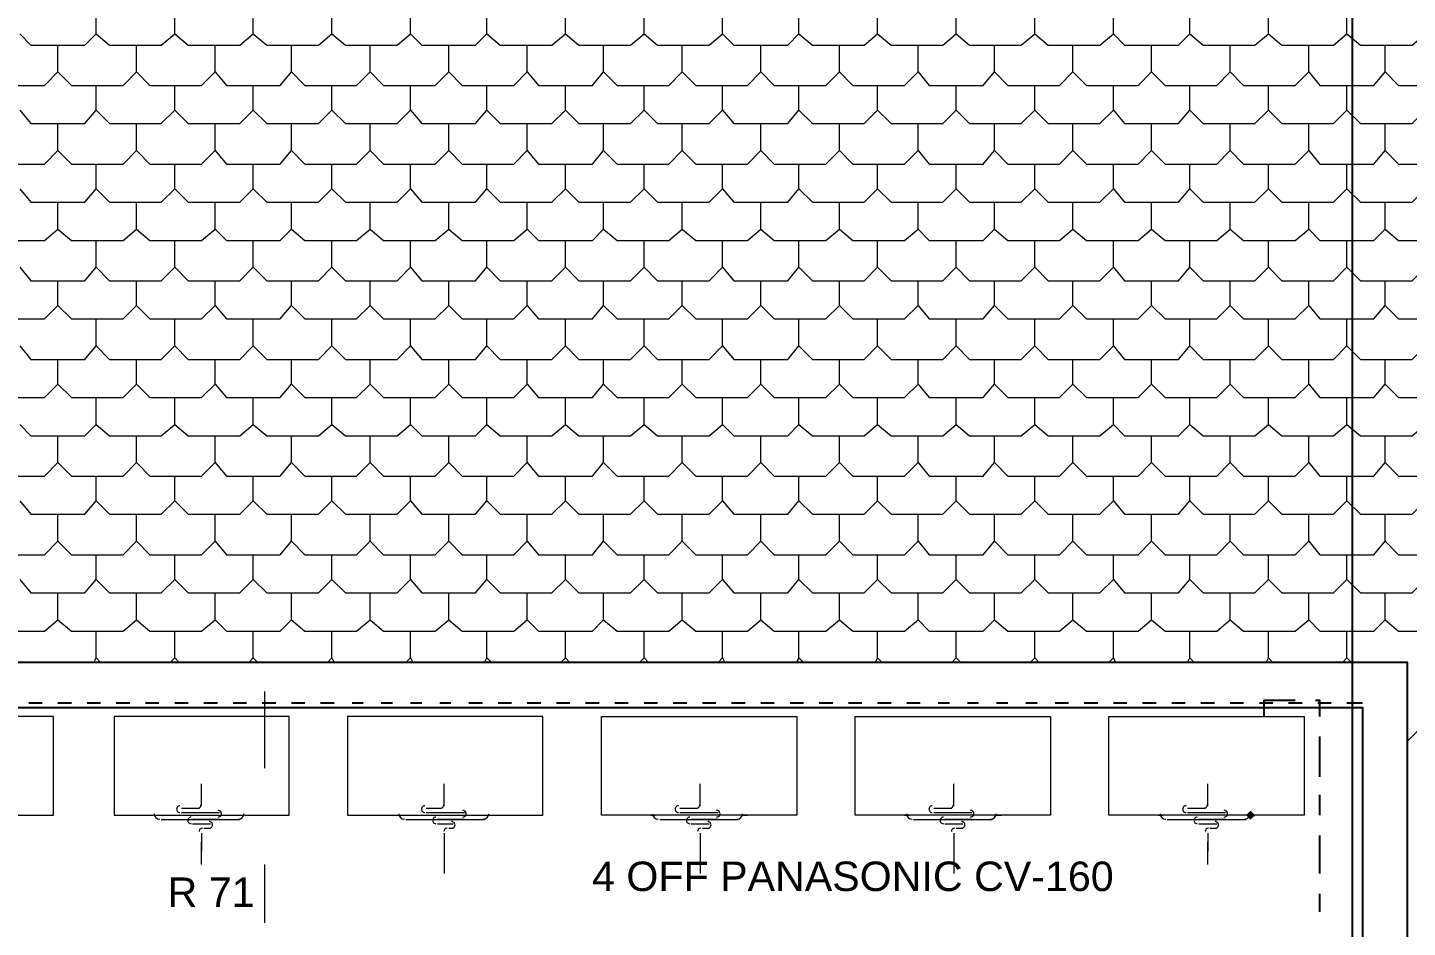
# Model space of a CAD drawing. Header units: millimetres. Extents: x -59 to 47, y 152 to 919.
# Drawn here: x -0.12 to 7.76, y 607.71 to 612.85 of the extents above; entities that cross this region are included whole.
import ezdxf

# ---------------------------------------------------------------- set-up
doc = ezdxf.new("R2010")
doc.units = ezdxf.units.MM
for name, color, linetype in [('PDF_014408$_ps_$PIPING$REFRIGERANT$PIPING_Pen_No__4', 7, 'Continuous'), ('PDF_014408$_ps_THIN_Pen_No__4', 7, 'Continuous'), ('PDF_014408$BL-ROOF', 7, 'Continuous'), ('PDF_014408$EQ', 7, 'Continuous'), ('PDF_014408$LINES_Pen_No__4', 7, 'Continuous'), ('PDF_014408$WA-EXT', 7, 'Continuous'), ('PDF_Text', 7, 'Continuous')]:
    doc.layers.add(name, color=color, linetype=linetype)
doc.styles.add('PDF ArialMT', font='arial.ttf')

msp = doc.modelspace()

# ---------------------------------------------------------------- hatches: boundary and pattern name
at = {"layer": 'PDF_014408$_ps_THIN_Pen_No__4', "transparency": 33554559}
msp.add_hatch(color=256, dxfattribs=at).paths.add_polyline_path([(6.8644, 608.3796), (6.8516, 608.3668), (6.8387, 608.354), (6.8516, 608.3412), (6.8644, 608.3283), (6.8772, 608.3412), (6.89, 608.354), (6.8772, 608.3668)])

# ---------------------------------------------------------------- linework, layer by layer
msp.add_line((7.4469, 490.7135), (7.4469, 822.7256))
at = {"layer": 'PDF_014408$_ps_$PIPING$REFRIGERANT$PIPING_Pen_No__4', "lineweight": 25}
for points in [[(7.1208, 609.0079), (6.9413, 609.0079), (6.9413, 608.9182)], [(7.2619, 608.9182), (7.2619, 609.0079), (7.2362, 609.0079)], [(7.2619, 608.572), (7.2619, 608.8028)], [(7.2619, 608.354), (7.2619, 608.4694)], [(7.2619, 608.0206), (7.2619, 608.2386)], [(7.2619, 607.8026), (7.2619, 607.9052)]]:
    msp.add_lwpolyline(points, dxfattribs=at)
at = {"layer": 'PDF_014408$_ps_THIN_Pen_No__4', "lineweight": 25}
msp.add_lwpolyline([(6.8644, 608.354), (6.89, 608.354)], dxfattribs=at)
at = {"layer": 'PDF_014408$BL-ROOF', "lineweight": 9}
msp.add_lwpolyline([(-49.6944, 617.6501), (-40.2316, 608.1873), (-32.5383, 608.1873), (-32.5383, 615.7909), (-9.4968, 615.7909), (-9.4968, 609.2259), (7.7619, 609.2259), (7.7619, 608.7771), (16.6349, 617.6501)], close=True, dxfattribs=at)
for points in [[(-0.1622, 612.8161), (-0.0981, 612.752), (0.2097, 612.752), (0.2738, 612.8161), (0.2738, 612.97)], [(0.2738, 612.8161), (0.3507, 612.752), (0.6456, 612.752), (0.7225, 612.8161), (0.7225, 612.97)], [(0.7225, 612.8161), (0.7995, 612.752), (1.0944, 612.752), (1.1713, 612.8161), (1.1713, 612.97)], [(1.1713, 612.8161), (1.2483, 612.752), (1.5432, 612.752), (1.6201, 612.8161), (1.6201, 612.97)], [(1.6201, 612.8161), (1.697, 612.752), (1.9919, 612.752), (2.0689, 612.8161), (2.0689, 612.97)], [(2.0689, 612.8161), (2.133, 612.752), (2.4407, 612.752), (2.5048, 612.8161), (2.5048, 612.97)], [(2.5048, 612.8161), (2.5818, 612.752), (2.8767, 612.752), (2.9536, 612.8161), (2.9536, 612.97)], [(2.9536, 612.8161), (3.0305, 612.752), (3.3255, 612.752), (3.4024, 612.8161), (3.4024, 612.97)], [(3.4024, 612.8161), (3.4793, 612.752), (3.7742, 612.752), (3.8512, 612.8161), (3.8512, 612.97)], [(3.8512, 612.8161), (3.9153, 612.752), (4.223, 612.752), (4.2871, 612.8161), (4.2871, 612.97)], [(4.2871, 612.8161), (4.3641, 612.752), (4.659, 612.752), (4.7359, 612.8161), (4.7359, 612.97)], [(4.7359, 612.8161), (4.8128, 612.752), (5.1077, 612.752), (5.1847, 612.8161), (5.1847, 612.97)], [(5.1847, 612.8161), (5.2616, 612.752), (5.5565, 612.752), (5.6335, 612.8161), (5.6335, 612.97)], [(5.6335, 612.8161), (5.7104, 612.752), (6.0053, 612.752), (6.0822, 612.8161), (6.0822, 612.97)], [(6.0822, 612.8161), (6.1463, 612.752), (6.4541, 612.752), (6.5182, 612.8161), (6.5182, 612.97)], [(6.5182, 612.8161), (6.5951, 612.752), (6.89, 612.752), (6.967, 612.8161), (6.967, 612.97)], [(6.967, 612.8161), (7.0439, 612.752), (7.3388, 612.752), (7.4157, 612.8161), (7.4157, 612.97)], [(7.4157, 612.8161), (7.4927, 612.752), (7.7876, 612.752), (7.8645, 612.8161), (7.8645, 612.97)], [(-0.393, 612.5981), (-0.316, 612.5212), (-0.0211, 612.5212), (0.0558, 612.5981), (0.0558, 612.752)], [(0.0558, 612.5981), (0.1327, 612.5212), (0.4276, 612.5212), (0.5046, 612.5981), (0.5046, 612.752)], [(0.5046, 612.5981), (0.5815, 612.5212), (0.8764, 612.5212), (0.9533, 612.5981), (0.9533, 612.752)], [(0.9533, 612.5981), (1.0175, 612.5212), (1.3252, 612.5212), (1.3893, 612.5981), (1.3893, 612.752)], [(1.3893, 612.5981), (1.4662, 612.5212), (1.7611, 612.5212), (1.8381, 612.5981), (1.8381, 612.752)], [(1.8381, 612.5981), (1.915, 612.5212), (2.2099, 612.5212), (2.2869, 612.5981), (2.2869, 612.752)], [(2.2869, 612.5981), (2.3638, 612.5212), (2.6587, 612.5212), (2.7356, 612.5981), (2.7356, 612.752)], [(2.7356, 612.5981), (2.7997, 612.5212), (3.1075, 612.5212), (3.1716, 612.5981), (3.1716, 612.752)], [(3.1716, 612.5981), (3.2485, 612.5212), (3.5434, 612.5212), (3.6204, 612.5981), (3.6204, 612.752)], [(3.6204, 612.5981), (3.6973, 612.5212), (3.9922, 612.5212), (4.0691, 612.5981), (4.0691, 612.752)], [(4.0691, 612.5981), (4.1461, 612.5212), (4.441, 612.5212), (4.5179, 612.5981), (4.5179, 612.752)], [(4.5179, 612.5981), (4.5949, 612.5212), (4.8898, 612.5212), (4.9667, 612.5981), (4.9667, 612.752)], [(4.9667, 612.5981), (5.0308, 612.5212), (5.3385, 612.5212), (5.4027, 612.5981), (5.4027, 612.752)], [(5.4027, 612.5981), (5.4796, 612.5212), (5.7745, 612.5212), (5.8514, 612.5981), (5.8514, 612.752)], [(5.8514, 612.5981), (5.9284, 612.5212), (6.2233, 612.5212), (6.3002, 612.5981), (6.3002, 612.752)], [(6.3002, 612.5981), (6.3771, 612.5212), (6.6721, 612.5212), (6.749, 612.5981), (6.749, 612.752)], [(6.749, 612.5981), (6.8259, 612.5212), (7.1208, 612.5212), (7.1978, 612.5981), (7.1978, 612.752)], [(7.1978, 612.5981), (7.2619, 612.5212), (7.5696, 612.5212), (7.6337, 612.5981), (7.6337, 612.752)], [(7.6337, 612.5981), (7.7107, 612.5212), (8.0056, 612.5212), (8.0825, 612.5981), (8.0825, 612.752)], [(-0.1622, 612.3801), (-0.0981, 612.3032), (0.2097, 612.3032), (0.2738, 612.3801), (0.2738, 612.5212)], [(0.2738, 612.3801), (0.3507, 612.3032), (0.6456, 612.3032), (0.7225, 612.3801), (0.7225, 612.5212)], [(0.7225, 612.3801), (0.7995, 612.3032), (1.0944, 612.3032), (1.1713, 612.3801), (1.1713, 612.5212)], [(1.1713, 612.3801), (1.2483, 612.3032), (1.5432, 612.3032), (1.6201, 612.3801), (1.6201, 612.5212)], [(1.6201, 612.3801), (1.697, 612.3032), (1.9919, 612.3032), (2.0689, 612.3801), (2.0689, 612.5212)], [(2.0689, 612.3801), (2.133, 612.3032), (2.4407, 612.3032), (2.5048, 612.3801), (2.5048, 612.5212)], [(2.5048, 612.3801), (2.5818, 612.3032), (2.8767, 612.3032), (2.9536, 612.3801), (2.9536, 612.5212)], [(2.9536, 612.3801), (3.0305, 612.3032), (3.3255, 612.3032), (3.4024, 612.3801), (3.4024, 612.5212)], [(3.4024, 612.3801), (3.4793, 612.3032), (3.7742, 612.3032), (3.8512, 612.3801), (3.8512, 612.5212)], [(3.8512, 612.3801), (3.9153, 612.3032), (4.223, 612.3032), (4.2871, 612.3801), (4.2871, 612.5212)], [(4.2871, 612.3801), (4.3641, 612.3032), (4.659, 612.3032), (4.7359, 612.3801), (4.7359, 612.5212)], [(4.7359, 612.3801), (4.8128, 612.3032), (5.1077, 612.3032), (5.1847, 612.3801), (5.1847, 612.5212)], [(5.1847, 612.3801), (5.2616, 612.3032), (5.5565, 612.3032), (5.6335, 612.3801), (5.6335, 612.5212)], [(5.6335, 612.3801), (5.7104, 612.3032), (6.0053, 612.3032), (6.0822, 612.3801), (6.0822, 612.5212)], [(6.0822, 612.3801), (6.1463, 612.3032), (6.4541, 612.3032), (6.5182, 612.3801), (6.5182, 612.5212)], [(6.5182, 612.3801), (6.5951, 612.3032), (6.89, 612.3032), (6.967, 612.3801), (6.967, 612.5212)], [(6.967, 612.3801), (7.0439, 612.3032), (7.3388, 612.3032), (7.4157, 612.3801), (7.4157, 612.5212)], [(7.4157, 612.3801), (7.4927, 612.3032), (7.7876, 612.3032), (7.8645, 612.3801), (7.8645, 612.5212)], [(-0.393, 612.1494), (-0.316, 612.0724), (-0.0211, 612.0724), (0.0558, 612.1494), (0.0558, 612.3032)], [(0.0558, 612.1494), (0.1327, 612.0724), (0.4276, 612.0724), (0.5046, 612.1494), (0.5046, 612.3032)], [(0.5046, 612.1494), (0.5815, 612.0724), (0.8764, 612.0724), (0.9533, 612.1494), (0.9533, 612.3032)], [(0.9533, 612.1494), (1.0175, 612.0724), (1.3252, 612.0724), (1.3893, 612.1494), (1.3893, 612.3032)], [(1.3893, 612.1494), (1.4662, 612.0724), (1.7611, 612.0724), (1.8381, 612.1494), (1.8381, 612.3032)], [(1.8381, 612.1494), (1.915, 612.0724), (2.2099, 612.0724), (2.2869, 612.1494), (2.2869, 612.3032)], [(2.2869, 612.1494), (2.3638, 612.0724), (2.6587, 612.0724), (2.7356, 612.1494), (2.7356, 612.3032)], [(2.7356, 612.1494), (2.7997, 612.0724), (3.1075, 612.0724), (3.1716, 612.1494), (3.1716, 612.3032)], [(3.1716, 612.1494), (3.2485, 612.0724), (3.5434, 612.0724), (3.6204, 612.1494), (3.6204, 612.3032)], [(3.6204, 612.1494), (3.6973, 612.0724), (3.9922, 612.0724), (4.0691, 612.1494), (4.0691, 612.3032)], [(4.0691, 612.1494), (4.1461, 612.0724), (4.441, 612.0724), (4.5179, 612.1494), (4.5179, 612.3032)], [(4.5179, 612.1494), (4.5949, 612.0724), (4.8898, 612.0724), (4.9667, 612.1494), (4.9667, 612.3032)], [(4.9667, 612.1494), (5.0308, 612.0724), (5.3385, 612.0724), (5.4027, 612.1494), (5.4027, 612.3032)], [(5.4027, 612.1494), (5.4796, 612.0724), (5.7745, 612.0724), (5.8514, 612.1494), (5.8514, 612.3032)], [(5.8514, 612.1494), (5.9284, 612.0724), (6.2233, 612.0724), (6.3002, 612.1494), (6.3002, 612.3032)], [(6.3002, 612.1494), (6.3771, 612.0724), (6.6721, 612.0724), (6.749, 612.1494), (6.749, 612.3032)], [(6.749, 612.1494), (6.8259, 612.0724), (7.1208, 612.0724), (7.1978, 612.1494), (7.1978, 612.3032)], [(7.1978, 612.1494), (7.2619, 612.0724), (7.5696, 612.0724), (7.6337, 612.1494), (7.6337, 612.3032)], [(7.6337, 612.1494), (7.7107, 612.0724), (8.0056, 612.0724), (8.0825, 612.1494), (8.0825, 612.3032)], [(-0.1622, 611.9314), (-0.0981, 611.8544), (0.2097, 611.8544), (0.2738, 611.9314), (0.2738, 612.0724)], [(0.2738, 611.9314), (0.3507, 611.8544), (0.6456, 611.8544), (0.7225, 611.9314), (0.7225, 612.0724)], [(0.7225, 611.9314), (0.7995, 611.8544), (1.0944, 611.8544), (1.1713, 611.9314), (1.1713, 612.0724)], [(1.1713, 611.9314), (1.2483, 611.8544), (1.5432, 611.8544), (1.6201, 611.9314), (1.6201, 612.0724)], [(1.6201, 611.9314), (1.697, 611.8544), (1.9919, 611.8544), (2.0689, 611.9314), (2.0689, 612.0724)], [(2.0689, 611.9314), (2.133, 611.8544), (2.4407, 611.8544), (2.5048, 611.9314), (2.5048, 612.0724)], [(2.5048, 611.9314), (2.5818, 611.8544), (2.8767, 611.8544), (2.9536, 611.9314), (2.9536, 612.0724)], [(2.9536, 611.9314), (3.0305, 611.8544), (3.3255, 611.8544), (3.4024, 611.9314), (3.4024, 612.0724)], [(3.4024, 611.9314), (3.4793, 611.8544), (3.7742, 611.8544), (3.8512, 611.9314), (3.8512, 612.0724)], [(3.8512, 611.9314), (3.9153, 611.8544), (4.223, 611.8544), (4.2871, 611.9314), (4.2871, 612.0724)], [(4.2871, 611.9314), (4.3641, 611.8544), (4.659, 611.8544), (4.7359, 611.9314), (4.7359, 612.0724)], [(4.7359, 611.9314), (4.8128, 611.8544), (5.1077, 611.8544), (5.1847, 611.9314), (5.1847, 612.0724)], [(5.1847, 611.9314), (5.2616, 611.8544), (5.5565, 611.8544), (5.6335, 611.9314), (5.6335, 612.0724)], [(5.6335, 611.9314), (5.7104, 611.8544), (6.0053, 611.8544), (6.0822, 611.9314), (6.0822, 612.0724)], [(6.0822, 611.9314), (6.1463, 611.8544), (6.4541, 611.8544), (6.5182, 611.9314), (6.5182, 612.0724)], [(6.5182, 611.9314), (6.5951, 611.8544), (6.89, 611.8544), (6.967, 611.9314), (6.967, 612.0724)], [(6.967, 611.9314), (7.0439, 611.8544), (7.3388, 611.8544), (7.4157, 611.9314), (7.4157, 612.0724)], [(7.4157, 611.9314), (7.4927, 611.8544), (7.7876, 611.8544), (7.8645, 611.9314), (7.8645, 612.0724)], [(-0.393, 611.7006), (-0.316, 611.6365), (-0.0211, 611.6365), (0.0558, 611.7006), (0.0558, 611.8544)], [(0.0558, 611.7006), (0.1327, 611.6365), (0.4276, 611.6365), (0.5046, 611.7006), (0.5046, 611.8544)], [(0.5046, 611.7006), (0.5815, 611.6365), (0.8764, 611.6365), (0.9533, 611.7006), (0.9533, 611.8544)], [(0.9533, 611.7006), (1.0175, 611.6365), (1.3252, 611.6365), (1.3893, 611.7006), (1.3893, 611.8544)], [(1.3893, 611.7006), (1.4662, 611.6365), (1.7611, 611.6365), (1.8381, 611.7006), (1.8381, 611.8544)], [(1.8381, 611.7006), (1.915, 611.6365), (2.2099, 611.6365), (2.2869, 611.7006), (2.2869, 611.8544)], [(2.2869, 611.7006), (2.3638, 611.6365), (2.6587, 611.6365), (2.7356, 611.7006), (2.7356, 611.8544)], [(2.7356, 611.7006), (2.7997, 611.6365), (3.1075, 611.6365), (3.1716, 611.7006), (3.1716, 611.8544)], [(3.1716, 611.7006), (3.2485, 611.6365), (3.5434, 611.6365), (3.6204, 611.7006), (3.6204, 611.8544)], [(3.6204, 611.7006), (3.6973, 611.6365), (3.9922, 611.6365), (4.0691, 611.7006), (4.0691, 611.8544)], [(4.0691, 611.7006), (4.1461, 611.6365), (4.441, 611.6365), (4.5179, 611.7006), (4.5179, 611.8544)], [(4.5179, 611.7006), (4.5949, 611.6365), (4.8898, 611.6365), (4.9667, 611.7006), (4.9667, 611.8544)], [(4.9667, 611.7006), (5.0308, 611.6365), (5.3385, 611.6365), (5.4027, 611.7006), (5.4027, 611.8544)], [(5.4027, 611.7006), (5.4796, 611.6365), (5.7745, 611.6365), (5.8514, 611.7006), (5.8514, 611.8544)], [(5.8514, 611.7006), (5.9284, 611.6365), (6.2233, 611.6365), (6.3002, 611.7006), (6.3002, 611.8544)], [(6.3002, 611.7006), (6.3771, 611.6365), (6.6721, 611.6365), (6.749, 611.7006), (6.749, 611.8544)], [(6.749, 611.7006), (6.8259, 611.6365), (7.1208, 611.6365), (7.1978, 611.7006), (7.1978, 611.8544)], [(7.1978, 611.7006), (7.2619, 611.6365), (7.5696, 611.6365), (7.6337, 611.7006), (7.6337, 611.8544)], [(7.6337, 611.7006), (7.7107, 611.6365), (8.0056, 611.6365), (8.0825, 611.7006), (8.0825, 611.8544)], [(-0.1622, 611.4826), (-0.0981, 611.4057), (0.2097, 611.4057), (0.2738, 611.4826), (0.2738, 611.6365)], [(0.2738, 611.4826), (0.3507, 611.4057), (0.6456, 611.4057), (0.7225, 611.4826), (0.7225, 611.6365)], [(0.7225, 611.4826), (0.7995, 611.4057), (1.0944, 611.4057), (1.1713, 611.4826), (1.1713, 611.6365)], [(1.1713, 611.4826), (1.2483, 611.4057), (1.5432, 611.4057), (1.6201, 611.4826), (1.6201, 611.6365)], [(1.6201, 611.4826), (1.697, 611.4057), (1.9919, 611.4057), (2.0689, 611.4826), (2.0689, 611.6365)], [(2.0689, 611.4826), (2.133, 611.4057), (2.4407, 611.4057), (2.5048, 611.4826), (2.5048, 611.6365)], [(2.5048, 611.4826), (2.5818, 611.4057), (2.8767, 611.4057), (2.9536, 611.4826), (2.9536, 611.6365)], [(2.9536, 611.4826), (3.0305, 611.4057), (3.3255, 611.4057), (3.4024, 611.4826), (3.4024, 611.6365)], [(3.4024, 611.4826), (3.4793, 611.4057), (3.7742, 611.4057), (3.8512, 611.4826), (3.8512, 611.6365)], [(3.8512, 611.4826), (3.9153, 611.4057), (4.223, 611.4057), (4.2871, 611.4826), (4.2871, 611.6365)], [(4.2871, 611.4826), (4.3641, 611.4057), (4.659, 611.4057), (4.7359, 611.4826), (4.7359, 611.6365)], [(4.7359, 611.4826), (4.8128, 611.4057), (5.1077, 611.4057), (5.1847, 611.4826), (5.1847, 611.6365)], [(5.1847, 611.4826), (5.2616, 611.4057), (5.5565, 611.4057), (5.6335, 611.4826), (5.6335, 611.6365)], [(5.6335, 611.4826), (5.7104, 611.4057), (6.0053, 611.4057), (6.0822, 611.4826), (6.0822, 611.6365)], [(6.0822, 611.4826), (6.1463, 611.4057), (6.4541, 611.4057), (6.5182, 611.4826), (6.5182, 611.6365)], [(6.5182, 611.4826), (6.5951, 611.4057), (6.89, 611.4057), (6.967, 611.4826), (6.967, 611.6365)], [(6.967, 611.4826), (7.0439, 611.4057), (7.3388, 611.4057), (7.4157, 611.4826), (7.4157, 611.6365)], [(7.4157, 611.4826), (7.4927, 611.4057), (7.7876, 611.4057), (7.8645, 611.4826), (7.8645, 611.6365)], [(-0.393, 611.2646), (-0.316, 611.1877), (-0.0211, 611.1877), (0.0558, 611.2646), (0.0558, 611.4057)], [(0.0558, 611.2646), (0.1327, 611.1877), (0.4276, 611.1877), (0.5046, 611.2646), (0.5046, 611.4057)], [(0.5046, 611.2646), (0.5815, 611.1877), (0.8764, 611.1877), (0.9533, 611.2646), (0.9533, 611.4057)], [(0.9533, 611.2646), (1.0175, 611.1877), (1.3252, 611.1877), (1.3893, 611.2646), (1.3893, 611.4057)], [(1.3893, 611.2646), (1.4662, 611.1877), (1.7611, 611.1877), (1.8381, 611.2646), (1.8381, 611.4057)], [(1.8381, 611.2646), (1.915, 611.1877), (2.2099, 611.1877), (2.2869, 611.2646), (2.2869, 611.4057)], [(2.2869, 611.2646), (2.3638, 611.1877), (2.6587, 611.1877), (2.7356, 611.2646), (2.7356, 611.4057)], [(2.7356, 611.2646), (2.7997, 611.1877), (3.1075, 611.1877), (3.1716, 611.2646), (3.1716, 611.4057)], [(3.1716, 611.2646), (3.2485, 611.1877), (3.5434, 611.1877), (3.6204, 611.2646), (3.6204, 611.4057)], [(3.6204, 611.2646), (3.6973, 611.1877), (3.9922, 611.1877), (4.0691, 611.2646), (4.0691, 611.4057)], [(4.0691, 611.2646), (4.1461, 611.1877), (4.441, 611.1877), (4.5179, 611.2646), (4.5179, 611.4057)], [(4.5179, 611.2646), (4.5949, 611.1877), (4.8898, 611.1877), (4.9667, 611.2646), (4.9667, 611.4057)], [(4.9667, 611.2646), (5.0308, 611.1877), (5.3385, 611.1877), (5.4027, 611.2646), (5.4027, 611.4057)], [(5.4027, 611.2646), (5.4796, 611.1877), (5.7745, 611.1877), (5.8514, 611.2646), (5.8514, 611.4057)], [(5.8514, 611.2646), (5.9284, 611.1877), (6.2233, 611.1877), (6.3002, 611.2646), (6.3002, 611.4057)], [(6.3002, 611.2646), (6.3771, 611.1877), (6.6721, 611.1877), (6.749, 611.2646), (6.749, 611.4057)], [(6.749, 611.2646), (6.8259, 611.1877), (7.1208, 611.1877), (7.1978, 611.2646), (7.1978, 611.4057)], [(7.1978, 611.2646), (7.2619, 611.1877), (7.5696, 611.1877), (7.6337, 611.2646), (7.6337, 611.4057)], [(7.6337, 611.2646), (7.7107, 611.1877), (8.0056, 611.1877), (8.0825, 611.2646), (8.0825, 611.4057)], [(-0.1622, 611.0338), (-0.0981, 610.9569), (0.2097, 610.9569), (0.2738, 611.0338), (0.2738, 611.1877)], [(0.2738, 611.0338), (0.3507, 610.9569), (0.6456, 610.9569), (0.7225, 611.0338), (0.7225, 611.1877)], [(0.7225, 611.0338), (0.7995, 610.9569), (1.0944, 610.9569), (1.1713, 611.0338), (1.1713, 611.1877)], [(1.1713, 611.0338), (1.2483, 610.9569), (1.5432, 610.9569), (1.6201, 611.0338), (1.6201, 611.1877)], [(1.6201, 611.0338), (1.697, 610.9569), (1.9919, 610.9569), (2.0689, 611.0338), (2.0689, 611.1877)], [(2.0689, 611.0338), (2.133, 610.9569), (2.4407, 610.9569), (2.5048, 611.0338), (2.5048, 611.1877)], [(2.5048, 611.0338), (2.5818, 610.9569), (2.8767, 610.9569), (2.9536, 611.0338), (2.9536, 611.1877)], [(2.9536, 611.0338), (3.0305, 610.9569), (3.3255, 610.9569), (3.4024, 611.0338), (3.4024, 611.1877)], [(3.4024, 611.0338), (3.4793, 610.9569), (3.7742, 610.9569), (3.8512, 611.0338), (3.8512, 611.1877)], [(3.8512, 611.0338), (3.9153, 610.9569), (4.223, 610.9569), (4.2871, 611.0338), (4.2871, 611.1877)], [(4.2871, 611.0338), (4.3641, 610.9569), (4.659, 610.9569), (4.7359, 611.0338), (4.7359, 611.1877)], [(4.7359, 611.0338), (4.8128, 610.9569), (5.1077, 610.9569), (5.1847, 611.0338), (5.1847, 611.1877)], [(5.1847, 611.0338), (5.2616, 610.9569), (5.5565, 610.9569), (5.6335, 611.0338), (5.6335, 611.1877)], [(5.6335, 611.0338), (5.7104, 610.9569), (6.0053, 610.9569), (6.0822, 611.0338), (6.0822, 611.1877)], [(6.0822, 611.0338), (6.1463, 610.9569), (6.4541, 610.9569), (6.5182, 611.0338), (6.5182, 611.1877)], [(6.5182, 611.0338), (6.5951, 610.9569), (6.89, 610.9569), (6.967, 611.0338), (6.967, 611.1877)], [(6.967, 611.0338), (7.0439, 610.9569), (7.3388, 610.9569), (7.4157, 611.0338), (7.4157, 611.1877)], [(7.4157, 611.0338), (7.4927, 610.9569), (7.7876, 610.9569), (7.8645, 611.0338), (7.8645, 611.1877)], [(-0.393, 610.8158), (-0.316, 610.7389), (-0.0211, 610.7389), (0.0558, 610.8158), (0.0558, 610.9569)], [(0.0558, 610.8158), (0.1327, 610.7389), (0.4276, 610.7389), (0.5046, 610.8158), (0.5046, 610.9569)], [(0.5046, 610.8158), (0.5815, 610.7389), (0.8764, 610.7389), (0.9533, 610.8158), (0.9533, 610.9569)], [(0.9533, 610.8158), (1.0175, 610.7389), (1.3252, 610.7389), (1.3893, 610.8158), (1.3893, 610.9569)], [(1.3893, 610.8158), (1.4662, 610.7389), (1.7611, 610.7389), (1.8381, 610.8158), (1.8381, 610.9569)], [(1.8381, 610.8158), (1.915, 610.7389), (2.2099, 610.7389), (2.2869, 610.8158), (2.2869, 610.9569)], [(2.2869, 610.8158), (2.3638, 610.7389), (2.6587, 610.7389), (2.7356, 610.8158), (2.7356, 610.9569)], [(2.7356, 610.8158), (2.7997, 610.7389), (3.1075, 610.7389), (3.1716, 610.8158), (3.1716, 610.9569)], [(3.1716, 610.8158), (3.2485, 610.7389), (3.5434, 610.7389), (3.6204, 610.8158), (3.6204, 610.9569)], [(3.6204, 610.8158), (3.6973, 610.7389), (3.9922, 610.7389), (4.0691, 610.8158), (4.0691, 610.9569)], [(4.0691, 610.8158), (4.1461, 610.7389), (4.441, 610.7389), (4.5179, 610.8158), (4.5179, 610.9569)], [(4.5179, 610.8158), (4.5949, 610.7389), (4.8898, 610.7389), (4.9667, 610.8158), (4.9667, 610.9569)], [(4.9667, 610.8158), (5.0308, 610.7389), (5.3385, 610.7389), (5.4027, 610.8158), (5.4027, 610.9569)], [(5.4027, 610.8158), (5.4796, 610.7389), (5.7745, 610.7389), (5.8514, 610.8158), (5.8514, 610.9569)], [(5.8514, 610.8158), (5.9284, 610.7389), (6.2233, 610.7389), (6.3002, 610.8158), (6.3002, 610.9569)], [(6.3002, 610.8158), (6.3771, 610.7389), (6.6721, 610.7389), (6.749, 610.8158), (6.749, 610.9569)], [(6.749, 610.8158), (6.8259, 610.7389), (7.1208, 610.7389), (7.1978, 610.8158), (7.1978, 610.9569)], [(7.1978, 610.8158), (7.2619, 610.7389), (7.5696, 610.7389), (7.6337, 610.8158), (7.6337, 610.9569)], [(7.6337, 610.8158), (7.7107, 610.7389), (8.0056, 610.7389), (8.0825, 610.8158), (8.0825, 610.9569)], [(-0.1622, 610.585), (-0.0981, 610.5209), (0.2097, 610.5209), (0.2738, 610.585), (0.2738, 610.7389)], [(0.2738, 610.585), (0.3507, 610.5209), (0.6456, 610.5209), (0.7225, 610.585), (0.7225, 610.7389)], [(0.7225, 610.585), (0.7995, 610.5209), (1.0944, 610.5209), (1.1713, 610.585), (1.1713, 610.7389)], [(1.1713, 610.585), (1.2483, 610.5209), (1.5432, 610.5209), (1.6201, 610.585), (1.6201, 610.7389)], [(1.6201, 610.585), (1.697, 610.5209), (1.9919, 610.5209), (2.0689, 610.585), (2.0689, 610.7389)], [(2.0689, 610.585), (2.133, 610.5209), (2.4407, 610.5209), (2.5048, 610.585), (2.5048, 610.7389)], [(2.5048, 610.585), (2.5818, 610.5209), (2.8767, 610.5209), (2.9536, 610.585), (2.9536, 610.7389)], [(2.9536, 610.585), (3.0305, 610.5209), (3.3255, 610.5209), (3.4024, 610.585), (3.4024, 610.7389)], [(3.4024, 610.585), (3.4793, 610.5209), (3.7742, 610.5209), (3.8512, 610.585), (3.8512, 610.7389)], [(3.8512, 610.585), (3.9153, 610.5209), (4.223, 610.5209), (4.2871, 610.585), (4.2871, 610.7389)], [(4.2871, 610.585), (4.3641, 610.5209), (4.659, 610.5209), (4.7359, 610.585), (4.7359, 610.7389)], [(4.7359, 610.585), (4.8128, 610.5209), (5.1077, 610.5209), (5.1847, 610.585), (5.1847, 610.7389)], [(5.1847, 610.585), (5.2616, 610.5209), (5.5565, 610.5209), (5.6335, 610.585), (5.6335, 610.7389)], [(5.6335, 610.585), (5.7104, 610.5209), (6.0053, 610.5209), (6.0822, 610.585), (6.0822, 610.7389)], [(6.0822, 610.585), (6.1463, 610.5209), (6.4541, 610.5209), (6.5182, 610.585), (6.5182, 610.7389)], [(6.5182, 610.585), (6.5951, 610.5209), (6.89, 610.5209), (6.967, 610.585), (6.967, 610.7389)], [(6.967, 610.585), (7.0439, 610.5209), (7.3388, 610.5209), (7.4157, 610.585), (7.4157, 610.7389)], [(7.4157, 610.585), (7.4927, 610.5209), (7.7876, 610.5209), (7.8645, 610.585), (7.8645, 610.7389)], [(-0.393, 610.3671), (-0.316, 610.2901), (-0.0211, 610.2901), (0.0558, 610.3671), (0.0558, 610.5209)], [(0.0558, 610.3671), (0.1327, 610.2901), (0.4276, 610.2901), (0.5046, 610.3671), (0.5046, 610.5209)], [(0.5046, 610.3671), (0.5815, 610.2901), (0.8764, 610.2901), (0.9533, 610.3671), (0.9533, 610.5209)], [(0.9533, 610.3671), (1.0175, 610.2901), (1.3252, 610.2901), (1.3893, 610.3671), (1.3893, 610.5209)], [(1.3893, 610.3671), (1.4662, 610.2901), (1.7611, 610.2901), (1.8381, 610.3671), (1.8381, 610.5209)], [(1.8381, 610.3671), (1.915, 610.2901), (2.2099, 610.2901), (2.2869, 610.3671), (2.2869, 610.5209)], [(2.2869, 610.3671), (2.3638, 610.2901), (2.6587, 610.2901), (2.7356, 610.3671), (2.7356, 610.5209)], [(2.7356, 610.3671), (2.7997, 610.2901), (3.1075, 610.2901), (3.1716, 610.3671), (3.1716, 610.5209)], [(3.1716, 610.3671), (3.2485, 610.2901), (3.5434, 610.2901), (3.6204, 610.3671), (3.6204, 610.5209)], [(3.6204, 610.3671), (3.6973, 610.2901), (3.9922, 610.2901), (4.0691, 610.3671), (4.0691, 610.5209)], [(4.0691, 610.3671), (4.1461, 610.2901), (4.441, 610.2901), (4.5179, 610.3671), (4.5179, 610.5209)], [(4.5179, 610.3671), (4.5949, 610.2901), (4.8898, 610.2901), (4.9667, 610.3671), (4.9667, 610.5209)], [(4.9667, 610.3671), (5.0308, 610.2901), (5.3385, 610.2901), (5.4027, 610.3671), (5.4027, 610.5209)], [(5.4027, 610.3671), (5.4796, 610.2901), (5.7745, 610.2901), (5.8514, 610.3671), (5.8514, 610.5209)], [(5.8514, 610.3671), (5.9284, 610.2901), (6.2233, 610.2901), (6.3002, 610.3671), (6.3002, 610.5209)], [(6.3002, 610.3671), (6.3771, 610.2901), (6.6721, 610.2901), (6.749, 610.3671), (6.749, 610.5209)], [(6.749, 610.3671), (6.8259, 610.2901), (7.1208, 610.2901), (7.1978, 610.3671), (7.1978, 610.5209)], [(7.1978, 610.3671), (7.2619, 610.2901), (7.5696, 610.2901), (7.6337, 610.3671), (7.6337, 610.5209)], [(7.6337, 610.3671), (7.7107, 610.2901), (8.0056, 610.2901), (8.0825, 610.3671), (8.0825, 610.5209)], [(-0.1622, 610.1491), (-0.0981, 610.0722), (0.2097, 610.0722), (0.2738, 610.1491), (0.2738, 610.2901)], [(0.2738, 610.1491), (0.3507, 610.0722), (0.6456, 610.0722), (0.7225, 610.1491), (0.7225, 610.2901)], [(0.7225, 610.1491), (0.7995, 610.0722), (1.0944, 610.0722), (1.1713, 610.1491), (1.1713, 610.2901)], [(1.1713, 610.1491), (1.2483, 610.0722), (1.5432, 610.0722), (1.6201, 610.1491), (1.6201, 610.2901)], [(1.6201, 610.1491), (1.697, 610.0722), (1.9919, 610.0722), (2.0689, 610.1491), (2.0689, 610.2901)], [(2.0689, 610.1491), (2.133, 610.0722), (2.4407, 610.0722), (2.5048, 610.1491), (2.5048, 610.2901)], [(2.5048, 610.1491), (2.5818, 610.0722), (2.8767, 610.0722), (2.9536, 610.1491), (2.9536, 610.2901)], [(2.9536, 610.1491), (3.0305, 610.0722), (3.3255, 610.0722), (3.4024, 610.1491), (3.4024, 610.2901)], [(3.4024, 610.1491), (3.4793, 610.0722), (3.7742, 610.0722), (3.8512, 610.1491), (3.8512, 610.2901)], [(3.8512, 610.1491), (3.9153, 610.0722), (4.223, 610.0722), (4.2871, 610.1491), (4.2871, 610.2901)], [(4.2871, 610.1491), (4.3641, 610.0722), (4.659, 610.0722), (4.7359, 610.1491), (4.7359, 610.2901)], [(4.7359, 610.1491), (4.8128, 610.0722), (5.1077, 610.0722), (5.1847, 610.1491), (5.1847, 610.2901)], [(5.1847, 610.1491), (5.2616, 610.0722), (5.5565, 610.0722), (5.6335, 610.1491), (5.6335, 610.2901)], [(5.6335, 610.1491), (5.7104, 610.0722), (6.0053, 610.0722), (6.0822, 610.1491), (6.0822, 610.2901)], [(6.0822, 610.1491), (6.1463, 610.0722), (6.4541, 610.0722), (6.5182, 610.1491), (6.5182, 610.2901)], [(6.5182, 610.1491), (6.5951, 610.0722), (6.89, 610.0722), (6.967, 610.1491), (6.967, 610.2901)], [(6.967, 610.1491), (7.0439, 610.0722), (7.3388, 610.0722), (7.4157, 610.1491), (7.4157, 610.2901)], [(7.4157, 610.1491), (7.4927, 610.0722), (7.7876, 610.0722), (7.8645, 610.1491), (7.8645, 610.2901)], [(-0.393, 609.9183), (-0.316, 609.8414), (-0.0211, 609.8414), (0.0558, 609.9183), (0.0558, 610.0722)], [(0.0558, 609.9183), (0.1327, 609.8414), (0.4276, 609.8414), (0.5046, 609.9183), (0.5046, 610.0722)], [(0.5046, 609.9183), (0.5815, 609.8414), (0.8764, 609.8414), (0.9533, 609.9183), (0.9533, 610.0722)], [(0.9533, 609.9183), (1.0175, 609.8414), (1.3252, 609.8414), (1.3893, 609.9183), (1.3893, 610.0722)], [(1.3893, 609.9183), (1.4662, 609.8414), (1.7611, 609.8414), (1.8381, 609.9183), (1.8381, 610.0722)], [(1.8381, 609.9183), (1.915, 609.8414), (2.2099, 609.8414), (2.2869, 609.9183), (2.2869, 610.0722)], [(2.2869, 609.9183), (2.3638, 609.8414), (2.6587, 609.8414), (2.7356, 609.9183), (2.7356, 610.0722)], [(2.7356, 609.9183), (2.7997, 609.8414), (3.1075, 609.8414), (3.1716, 609.9183), (3.1716, 610.0722)], [(3.1716, 609.9183), (3.2485, 609.8414), (3.5434, 609.8414), (3.6204, 609.9183), (3.6204, 610.0722)], [(3.6204, 609.9183), (3.6973, 609.8414), (3.9922, 609.8414), (4.0691, 609.9183), (4.0691, 610.0722)], [(4.0691, 609.9183), (4.1461, 609.8414), (4.441, 609.8414), (4.5179, 609.9183), (4.5179, 610.0722)], [(4.5179, 609.9183), (4.5949, 609.8414), (4.8898, 609.8414), (4.9667, 609.9183), (4.9667, 610.0722)], [(4.9667, 609.9183), (5.0308, 609.8414), (5.3385, 609.8414), (5.4027, 609.9183), (5.4027, 610.0722)], [(5.4027, 609.9183), (5.4796, 609.8414), (5.7745, 609.8414), (5.8514, 609.9183), (5.8514, 610.0722)], [(5.8514, 609.9183), (5.9284, 609.8414), (6.2233, 609.8414), (6.3002, 609.9183), (6.3002, 610.0722)], [(6.3002, 609.9183), (6.3771, 609.8414), (6.6721, 609.8414), (6.749, 609.9183), (6.749, 610.0722)], [(6.749, 609.9183), (6.8259, 609.8414), (7.1208, 609.8414), (7.1978, 609.9183), (7.1978, 610.0722)], [(7.1978, 609.9183), (7.2619, 609.8414), (7.5696, 609.8414), (7.6337, 609.9183), (7.6337, 610.0722)], [(7.6337, 609.9183), (7.7107, 609.8414), (8.0056, 609.8414), (8.0825, 609.9183), (8.0825, 610.0722)], [(-0.1622, 609.7003), (-0.0981, 609.6234), (0.2097, 609.6234), (0.2738, 609.7003), (0.2738, 609.8414)], [(0.2738, 609.7003), (0.3507, 609.6234), (0.6456, 609.6234), (0.7225, 609.7003), (0.7225, 609.8414)], [(0.7225, 609.7003), (0.7995, 609.6234), (1.0944, 609.6234), (1.1713, 609.7003), (1.1713, 609.8414)], [(1.1713, 609.7003), (1.2483, 609.6234), (1.5432, 609.6234), (1.6201, 609.7003), (1.6201, 609.8414)], [(1.6201, 609.7003), (1.697, 609.6234), (1.9919, 609.6234), (2.0689, 609.7003), (2.0689, 609.8414)], [(2.0689, 609.7003), (2.133, 609.6234), (2.4407, 609.6234), (2.5048, 609.7003), (2.5048, 609.8414)], [(2.5048, 609.7003), (2.5818, 609.6234), (2.8767, 609.6234), (2.9536, 609.7003), (2.9536, 609.8414)], [(2.9536, 609.7003), (3.0305, 609.6234), (3.3255, 609.6234), (3.4024, 609.7003), (3.4024, 609.8414)], [(3.4024, 609.7003), (3.4793, 609.6234), (3.7742, 609.6234), (3.8512, 609.7003), (3.8512, 609.8414)], [(3.8512, 609.7003), (3.9153, 609.6234), (4.223, 609.6234), (4.2871, 609.7003), (4.2871, 609.8414)], [(4.2871, 609.7003), (4.3641, 609.6234), (4.659, 609.6234), (4.7359, 609.7003), (4.7359, 609.8414)], [(4.7359, 609.7003), (4.8128, 609.6234), (5.1077, 609.6234), (5.1847, 609.7003), (5.1847, 609.8414)], [(5.1847, 609.7003), (5.2616, 609.6234), (5.5565, 609.6234), (5.6335, 609.7003), (5.6335, 609.8414)], [(5.6335, 609.7003), (5.7104, 609.6234), (6.0053, 609.6234), (6.0822, 609.7003), (6.0822, 609.8414)], [(6.0822, 609.7003), (6.1463, 609.6234), (6.4541, 609.6234), (6.5182, 609.7003), (6.5182, 609.8414)], [(6.5182, 609.7003), (6.5951, 609.6234), (6.89, 609.6234), (6.967, 609.7003), (6.967, 609.8414)], [(6.967, 609.7003), (7.0439, 609.6234), (7.3388, 609.6234), (7.4157, 609.7003), (7.4157, 609.8414)], [(7.4157, 609.7003), (7.4927, 609.6234), (7.7876, 609.6234), (7.8645, 609.7003), (7.8645, 609.8414)], [(-0.393, 609.4695), (-0.316, 609.4054), (-0.0211, 609.4054), (0.0558, 609.4695), (0.0558, 609.6234)], [(0.0558, 609.4695), (0.1327, 609.4054), (0.4276, 609.4054), (0.5046, 609.4695), (0.5046, 609.6234)], [(0.5046, 609.4695), (0.5815, 609.4054), (0.8764, 609.4054), (0.9533, 609.4695), (0.9533, 609.6234)], [(0.9533, 609.4695), (1.0175, 609.4054), (1.3252, 609.4054), (1.3893, 609.4695), (1.3893, 609.6234)], [(1.3893, 609.4695), (1.4662, 609.4054), (1.7611, 609.4054), (1.8381, 609.4695), (1.8381, 609.6234)], [(1.8381, 609.4695), (1.915, 609.4054), (2.2099, 609.4054), (2.2869, 609.4695), (2.2869, 609.6234)], [(2.2869, 609.4695), (2.3638, 609.4054), (2.6587, 609.4054), (2.7356, 609.4695), (2.7356, 609.6234)], [(2.7356, 609.4695), (2.7997, 609.4054), (3.1075, 609.4054), (3.1716, 609.4695), (3.1716, 609.6234)], [(3.1716, 609.4695), (3.2485, 609.4054), (3.5434, 609.4054), (3.6204, 609.4695), (3.6204, 609.6234)], [(3.6204, 609.4695), (3.6973, 609.4054), (3.9922, 609.4054), (4.0691, 609.4695), (4.0691, 609.6234)], [(4.0691, 609.4695), (4.1461, 609.4054), (4.441, 609.4054), (4.5179, 609.4695), (4.5179, 609.6234)], [(4.5179, 609.4695), (4.5949, 609.4054), (4.8898, 609.4054), (4.9667, 609.4695), (4.9667, 609.6234)], [(4.9667, 609.4695), (5.0308, 609.4054), (5.3385, 609.4054), (5.4027, 609.4695), (5.4027, 609.6234)], [(5.4027, 609.4695), (5.4796, 609.4054), (5.7745, 609.4054), (5.8514, 609.4695), (5.8514, 609.6234)], [(5.8514, 609.4695), (5.9284, 609.4054), (6.2233, 609.4054), (6.3002, 609.4695), (6.3002, 609.6234)], [(6.3002, 609.4695), (6.3771, 609.4054), (6.6721, 609.4054), (6.749, 609.4695), (6.749, 609.6234)], [(6.749, 609.4695), (6.8259, 609.4054), (7.1208, 609.4054), (7.1978, 609.4695), (7.1978, 609.6234)], [(7.1978, 609.4695), (7.2619, 609.4054), (7.5696, 609.4054), (7.6337, 609.4695), (7.6337, 609.6234)], [(7.6337, 609.4695), (7.7107, 609.4054), (8.0056, 609.4054), (8.0825, 609.4695), (8.0825, 609.6234)], [(0.2609, 609.2259), (0.2738, 609.2515), (0.2738, 609.4054)], [(0.6969, 609.2259), (0.7225, 609.2515), (0.7225, 609.4054)], [(1.1457, 609.2259), (1.1713, 609.2515), (1.1713, 609.4054)], [(1.5945, 609.2259), (1.6201, 609.2515), (1.6201, 609.4054)], [(2.0432, 609.2259), (2.0689, 609.2515), (2.0689, 609.4054)], [(2.492, 609.2259), (2.5048, 609.2515), (2.5048, 609.4054)], [(2.928, 609.2259), (2.9536, 609.2515), (2.9536, 609.4054)], [(3.3767, 609.2259), (3.4024, 609.2515), (3.4024, 609.4054)], [(3.8255, 609.2259), (3.8512, 609.2515), (3.8512, 609.4054)], [(4.2743, 609.2259), (4.2871, 609.2515), (4.2871, 609.4054)], [(4.7231, 609.2259), (4.7359, 609.2515), (4.7359, 609.4054)], [(5.159, 609.2259), (5.1847, 609.2515), (5.1847, 609.4054)], [(5.6078, 609.2259), (5.6335, 609.2515), (5.6335, 609.4054)], [(6.0566, 609.2259), (6.0822, 609.2515), (6.0822, 609.4054)], [(6.5054, 609.2259), (6.5182, 609.2515), (6.5182, 609.4054)], [(6.9541, 609.2259), (6.967, 609.2515), (6.967, 609.4054)], [(7.3901, 609.2259), (7.4157, 609.2515), (7.4157, 609.4054)], [(0.2738, 609.2515), (0.2994, 609.2259)], [(0.7225, 609.2515), (0.7482, 609.2259)], [(1.1713, 609.2515), (1.197, 609.2259)], [(1.6201, 609.2515), (1.6329, 609.2259)], [(2.0689, 609.2515), (2.0817, 609.2259)], [(2.5048, 609.2515), (2.5305, 609.2259)], [(2.9536, 609.2515), (2.9793, 609.2259)], [(3.4024, 609.2515), (3.428, 609.2259)], [(3.8512, 609.2515), (3.864, 609.2259)], [(4.2871, 609.2515), (4.3128, 609.2259)], [(4.7359, 609.2515), (4.7615, 609.2259)], [(5.1847, 609.2515), (5.2103, 609.2259)], [(5.6335, 609.2515), (5.6591, 609.2259)], [(6.0822, 609.2515), (6.0951, 609.2259)], [(6.5182, 609.2515), (6.5438, 609.2259)], [(6.967, 609.2515), (6.9926, 609.2259)], [(7.4157, 609.2515), (7.4414, 609.2259)], [(1.2354, 609.0592), (1.2354, 608.6232)], [(1.2354, 608.0719), (1.2354, 607.7385)]]:
    msp.add_lwpolyline(points, dxfattribs=at)
at = {"layer": 'PDF_014408$EQ', "lineweight": 9}
for points in [[(0.0302, 608.9182), (-0.97, 608.9182), (-0.97, 608.354), (0.0302, 608.354)], [(1.3765, 608.9182), (0.3763, 608.9182), (0.3763, 608.354), (1.3765, 608.354)], [(2.8254, 608.9182), (1.7099, 608.9182), (1.7099, 608.354), (2.8254, 608.354)], [(3.1588, 608.9182), (4.2743, 608.9182), (4.2743, 608.354), (3.1588, 608.354)], [(4.6077, 608.9182), (5.7232, 608.9182), (5.7232, 608.354), (4.6077, 608.354)], [(6.0566, 608.9182), (7.1721, 608.9182), (7.1721, 608.354), (6.0566, 608.354)]]:
    msp.add_lwpolyline(points, close=True, dxfattribs=at)
for points in [[(0.8764, 608.4053), (0.8764, 608.5335)], [(2.2612, 608.4053), (2.2612, 608.5335)], [(3.7229, 608.4053), (3.7229, 608.5335)], [(5.1719, 608.4053), (5.1719, 608.5335)], [(6.6208, 608.4053), (6.6208, 608.5335)], [(0.8636, 608.3924), (0.761, 608.3924)], [(0.979, 608.3668), (0.761, 608.3668)], [(2.2484, 608.3924), (2.1586, 608.3924)], [(2.3766, 608.3668), (2.1586, 608.3668)], [(3.7101, 608.3924), (3.6075, 608.3924)], [(3.8255, 608.3668), (3.6075, 608.3668)], [(5.159, 608.3924), (5.0565, 608.3924)], [(5.2744, 608.3668), (5.0565, 608.3668)], [(6.6079, 608.3924), (6.5054, 608.3924)], [(6.7233, 608.3668), (6.5054, 608.3668)], [(0.5943, 608.354), (0.62, 608.354)], [(0.62, 608.354), (0.62, 608.354)], [(0.6456, 608.3283), (1.0944, 608.3283)], [(0.979, 608.3283), (0.8251, 608.3283)], [(0.9277, 608.3027), (0.8251, 608.3027)], [(1.12, 608.354), (1.1457, 608.354)], [(1.12, 608.354), (1.12, 608.354)], [(1.9919, 608.354), (2.0176, 608.354)], [(2.0176, 608.354), (2.0176, 608.354)], [(2.0432, 608.3283), (2.492, 608.3283)], [(2.3766, 608.3283), (2.2227, 608.3283)], [(2.3125, 608.3027), (2.2227, 608.3027)], [(2.5177, 608.354), (2.5433, 608.354)], [(2.5177, 608.354), (2.5177, 608.354)], [(3.4409, 608.354), (3.4665, 608.354)], [(3.4665, 608.354), (3.4665, 608.354)], [(3.4921, 608.3283), (3.9409, 608.3283)], [(3.8255, 608.3283), (3.6717, 608.3283)], [(3.7742, 608.3027), (3.6717, 608.3027)], [(3.9666, 608.354), (3.9922, 608.354)], [(3.9666, 608.354), (3.9666, 608.354)], [(4.8898, 608.354), (4.9154, 608.354)], [(4.9154, 608.354), (4.9154, 608.354)], [(4.9411, 608.3283), (5.3898, 608.3283)], [(5.2744, 608.3283), (5.1206, 608.3283)], [(5.2231, 608.3027), (5.1206, 608.3027)], [(5.4155, 608.354), (5.4411, 608.354)], [(5.4155, 608.354), (5.4155, 608.354)], [(6.3387, 608.354), (6.3643, 608.354)], [(6.3643, 608.354), (6.3643, 608.354)], [(6.39, 608.3283), (6.8387, 608.3283)], [(6.7233, 608.3283), (6.5695, 608.3283)], [(6.6721, 608.3027), (6.5695, 608.3027)], [(0.8764, 608.2514), (0.8764, 608.1488)], [(0.9277, 608.277), (0.8892, 608.277)], [(2.2612, 608.2514), (2.2612, 608.1488), (2.2612, 608.0206)], [(2.3125, 608.277), (2.2869, 608.277)], [(3.7229, 608.2514), (3.7229, 608.1488), (3.7229, 608.0206)], [(3.7742, 608.277), (3.7358, 608.277)], [(5.1719, 608.2514), (5.1719, 608.1488), (5.1719, 608.0206)], [(5.2231, 608.277), (5.1847, 608.277)], [(6.6208, 608.2514), (6.6208, 608.1488)], [(6.6721, 608.277), (6.6336, 608.277)], [(0.8764, 608.0719), (0.8764, 608.2001)], [(6.6208, 608.0719), (6.6208, 608.2001)]]:
    msp.add_lwpolyline(points, dxfattribs=at)
for centre, radius, start, end in [((0.637, 608.3623), 0.0321, 180.00005, 269.99995), ((0.7524, 608.388), 0.0192, 89.99986, 270.00014), ((0.855, 608.4136), 0.0192, 269.99986, 0.00014), ((0.9704, 608.3623), 0.0192, 269.99986, 90.00014), ((1.0858, 608.3623), 0.0321, 270.00006, 359.99994), ((2.0347, 608.3623), 0.0321, 180.00006, 269.99994), ((2.1501, 608.388), 0.0192, 89.99986, 270.00014), ((2.2398, 608.4136), 0.0192, 269.99986, 0.00014), ((2.3681, 608.3623), 0.0192, 269.99986, 90.00014), ((2.4835, 608.3623), 0.0321, 270.00005, 359.99995), ((3.4836, 608.3623), 0.0321, 180.00005, 269.99995), ((3.599, 608.388), 0.0192, 89.99986, 270.00014), ((3.7016, 608.4136), 0.0192, 269.99986, 0.00014), ((3.817, 608.3623), 0.0192, 269.99986, 90.00014), ((3.9324, 608.3623), 0.0321, 270.00006, 359.99995), ((4.9326, 608.3623), 0.0321, 180.00006, 269.99994), ((5.048, 608.388), 0.0192, 89.99986, 270.00014), ((5.1506, 608.4136), 0.0192, 269.99986, 0.00014), ((5.266, 608.3623), 0.0192, 269.99986, 90.00014), ((5.3814, 608.3623), 0.0321, 270.00005, 359.99994), ((6.3816, 608.3623), 0.0321, 180.00006, 269.99994), ((6.497, 608.388), 0.0192, 89.99986, 270.00014), ((6.5996, 608.4136), 0.0192, 269.99986, 0.00014), ((6.715, 608.3623), 0.0192, 269.99986, 90.00014), ((6.8304, 608.3623), 0.0321, 270.00005, 359.99995), ((0.8165, 608.3239), 0.0192, 89.99986, 270.00014), ((0.9191, 608.2982), 0.0192, 269.99986, 90.00014), ((2.2142, 608.3239), 0.0192, 89.99986, 270.00014), ((2.3039, 608.2982), 0.0192, 269.99986, 90.00014), ((3.6632, 608.3239), 0.0192, 89.99986, 270.00014), ((3.7657, 608.2982), 0.0192, 269.99986, 90.00014), ((5.1121, 608.3239), 0.0192, 89.99986, 270.00014), ((5.2147, 608.2982), 0.0192, 269.99986, 90.00014), ((6.5611, 608.3239), 0.0192, 89.99986, 270.00014), ((6.6637, 608.2982), 0.0192, 269.99986, 90.00014), ((0.8806, 608.2598), 0.0192, 89.99986, 180.00014), ((2.2783, 608.2598), 0.0192, 89.99986, 180.00014), ((3.7273, 608.2598), 0.0192, 89.99986, 180.00014), ((5.1762, 608.2598), 0.0192, 89.99986, 180.00014), ((6.6252, 608.2598), 0.0192, 89.99986, 180.00014)]:
    msp.add_arc(centre, radius, start, end, dxfattribs=at)
at = {"layer": 'PDF_014408$LINES_Pen_No__4', "lineweight": 25}
for points in [[(-0.1109, 608.9951), (-0.034, 608.9951)], [(0.0558, 608.9951), (0.1327, 608.9951)], [(0.2225, 608.9951), (0.2994, 608.9951)], [(0.3892, 608.9951), (0.4661, 608.9951)], [(0.5559, 608.9951), (0.6328, 608.9951)], [(0.7225, 608.9951), (0.7995, 608.9951)], [(0.8892, 608.9951), (0.9662, 608.9951)], [(1.0559, 608.9951), (1.1329, 608.9951)], [(1.2226, 608.9951), (1.2995, 608.9951)], [(1.3893, 608.9951), (1.4662, 608.9951)], [(1.556, 608.9951), (1.6329, 608.9951)], [(1.7355, 608.9951), (1.7996, 608.9951)], [(1.9022, 608.9951), (1.9663, 608.9951)], [(2.0689, 608.9951), (2.133, 608.9951)], [(2.2356, 608.9951), (2.2997, 608.9951)], [(2.4023, 608.9951), (2.4792, 608.9951)], [(2.5689, 608.9951), (2.6459, 608.9951)], [(2.7356, 608.9951), (2.8126, 608.9951)], [(2.9023, 608.9951), (2.9793, 608.9951)], [(3.069, 608.9951), (3.1459, 608.9951)], [(3.2357, 608.9951), (3.3126, 608.9951)], [(3.4024, 608.9951), (3.4793, 608.9951)], [(3.5691, 608.9951), (3.646, 608.9951)], [(3.7358, 608.9951), (3.8127, 608.9951)], [(3.9025, 608.9951), (3.9794, 608.9951)], [(4.0691, 608.9951), (4.1461, 608.9951)], [(4.2358, 608.9951), (4.3128, 608.9951)], [(4.4025, 608.9951), (4.4795, 608.9951)], [(4.5692, 608.9951), (4.6461, 608.9951)], [(4.7359, 608.9951), (4.8128, 608.9951)], [(4.9026, 608.9951), (4.9795, 608.9951)], [(5.0821, 608.9951), (5.1462, 608.9951)], [(5.2488, 608.9951), (5.3129, 608.9951)], [(5.4155, 608.9951), (5.4796, 608.9951)], [(5.5822, 608.9951), (5.6463, 608.9951)], [(5.7489, 608.9951), (5.8258, 608.9951)], [(5.9155, 608.9951), (5.9925, 608.9951)], [(6.0822, 608.9951), (6.1592, 608.9951)], [(6.2489, 608.9951), (6.3259, 608.9951)], [(6.4156, 608.9951), (6.4925, 608.9951)], [(6.5823, 608.9951), (6.6592, 608.9951)], [(6.749, 608.9951), (6.8259, 608.9951)], [(6.9157, 608.9951), (6.9926, 608.9951)], [(7.0824, 608.9951), (7.1593, 608.9951)], [(7.2491, 608.9951), (7.326, 608.9951)], [(7.4157, 608.9951), (7.5055, 608.9951)], [(-9.4968, 608.9694), (7.5055, 608.9694)]]:
    msp.add_lwpolyline(points, dxfattribs=at)
at = {"layer": 'PDF_014408$WA-EXT', "lineweight": 25}
msp.add_lwpolyline([(-32.2818, 615.5344), (-9.7532, 615.5344), (-9.7532, 608.9694), (7.5055, 608.9694), (7.5055, 604.9561), (7.7619, 604.9561), (7.7619, 609.2259), (-9.4968, 609.2259), (-9.4968, 615.7909), (-32.5383, 615.7909)], close=True, dxfattribs=at)

# ---------------------------------------------------------------- texts
at = {"layer": 'PDF_Text', "attachment_point": 4, "style": 'PDF ArialMT'}
for s, insert, char_height in [('4 OFF PANASONIC CV-160', (3.1054, 608.0035), 0.168297), ('R 71', (0.6819, 607.9138), 0.1683)]:
    msp.add_mtext(s, dxfattribs=dict(at, insert=insert, char_height=char_height))

doc.saveas('drawing.dxf')
